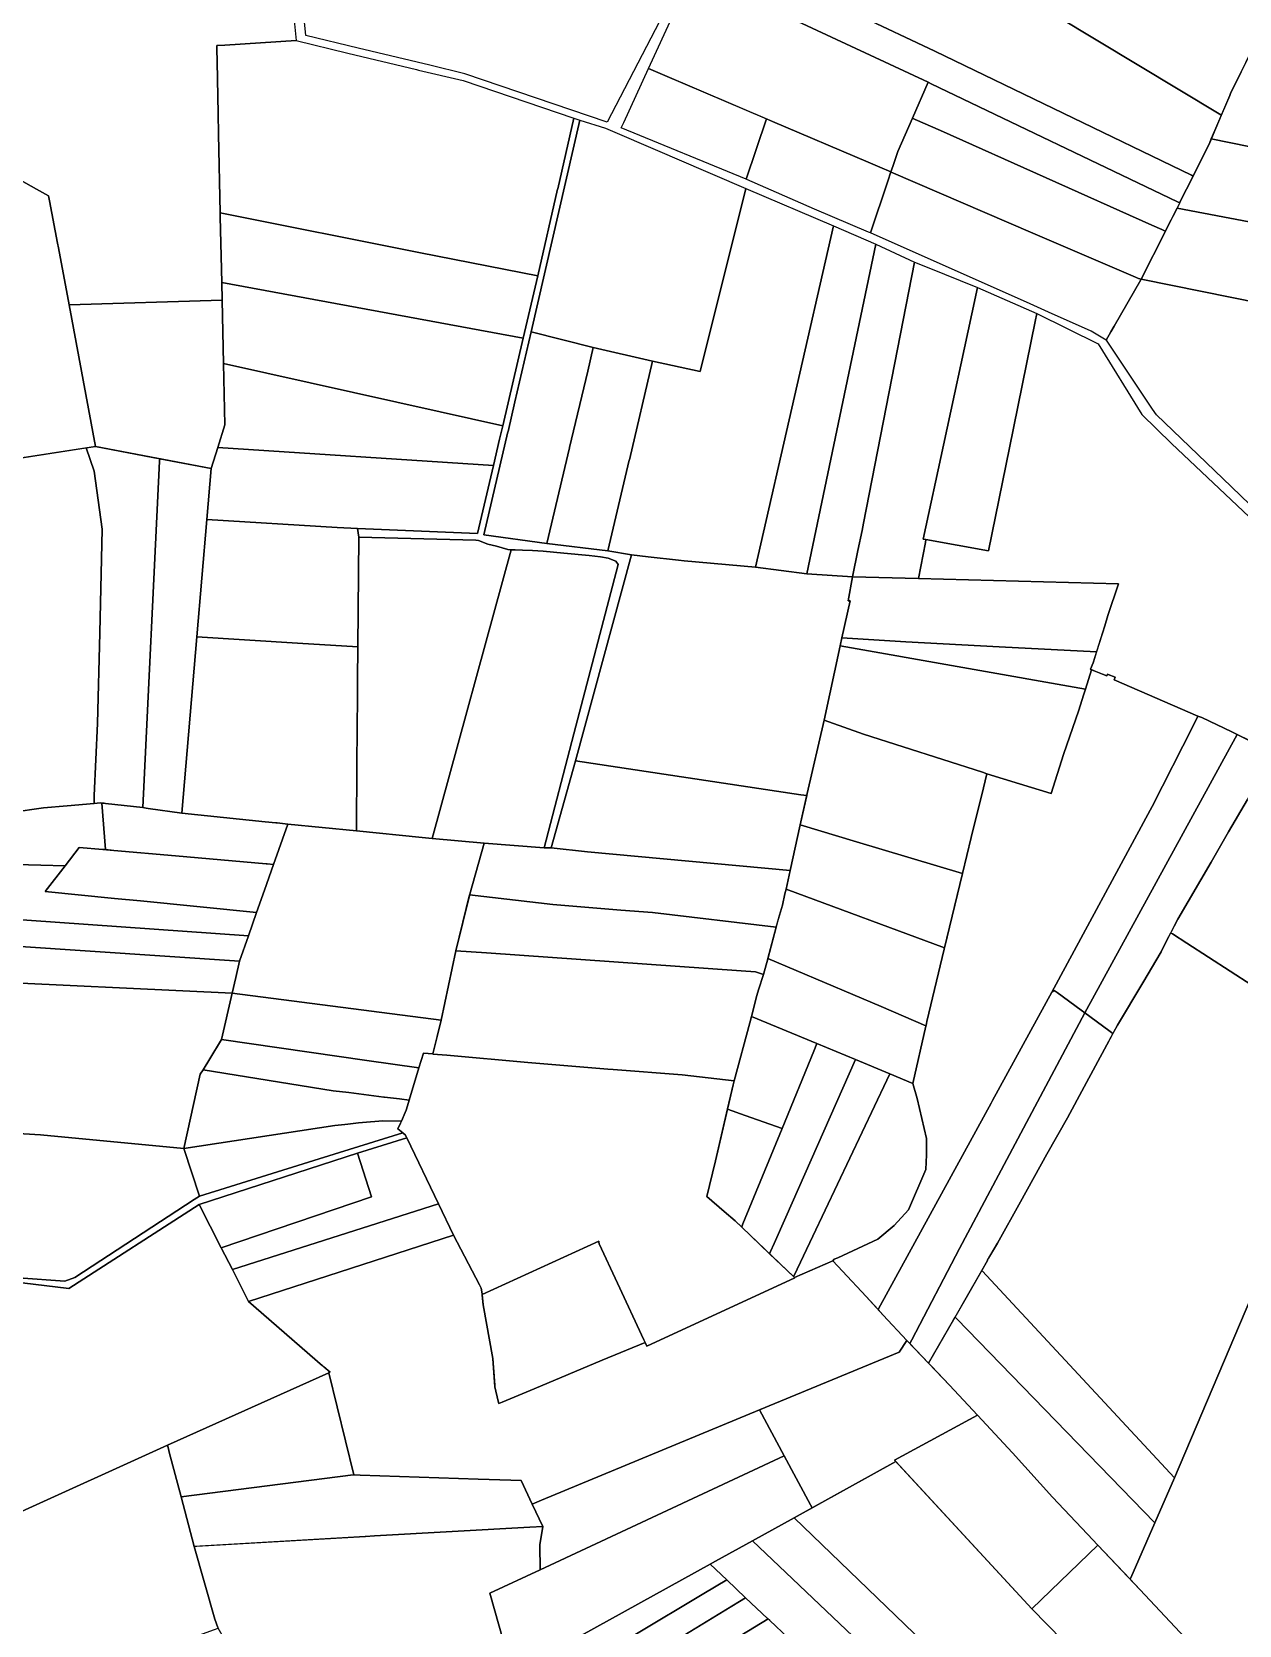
# Model space of a CAD drawing. Header units: metres. Extents: x 3 to 1005126, y 39 to 4383651.
# Drawn here: x 493945 to 494509, y 4369805 to 4370549 of the extents above; entities that cross this region are included whole.
import ezdxf

# ---------------------------------------------------------------- set-up
doc = ezdxf.new("R2010")
doc.units = ezdxf.units.M
doc.header["$MEASUREMENT"] = 0
doc.layers.add('TM_Llucmajor', color=7, linetype='Continuous')

msp = doc.modelspace()

# ---------------------------------------------------------------- linework, layer by layer
at = {"layer": 'TM_Llucmajor', "linetype": 'Continuous', "flags": 128}
for points in [[(494565.55, 4370643.2), (494505.31, 4370520.54), (494504.87, 4370519.58), (494500.92, 4370510.35), (494500.66, 4370510.51), (494423.32, 4370557.18), (494408.01, 4370566.42), (494406.96, 4370567.05), (494415.86, 4370579.84), (494425.65, 4370594.36), (494424.81, 4370595.15), (494375.58, 4370630.55), (494347.11, 4370649.17), (494344.16, 4370651.23), (494341.19, 4370653.29), (494342.27, 4370654.39), (494344.45, 4370656.6), (494393.58, 4370706.44), (494437.29, 4370690.37), (494446.74, 4370686.89), (494460.16, 4370681.96), (494502.23, 4370666.48), (494565.55, 4370643.2)], [(494481.63, 4370469.72), (494481.49, 4370469.46), (494480.45, 4370469.95), (494365.38, 4370525.09), (494363.88, 4370525.82), (494255.48, 4370576.42), (494256.35, 4370577.49), (494259.1, 4370580.93), (494264.72, 4370587.94), (494265.99, 4370587.17), (494331.45, 4370557.2), (494367.14, 4370540.37), (494486.98, 4370482.44), (494487.75, 4370481.89), (494481.63, 4370469.72)], [(494070.26, 4370575.94), (494122.25, 4370575.22), (494229.6, 4370573.74), (494248.71, 4370574.15), (494214.02, 4370507.12), (494147.4, 4370529.82), (494131.09, 4370533.72), (494097.55, 4370541.77), (494073.2, 4370547.62), (494070.26, 4370575.94)], [(494363.88, 4370525.82), (494356.56, 4370509.01), (494349.82, 4370493.53), (494347.75, 4370487.36), (494346.88, 4370484.79), (494346.58, 4370483.88), (494341.32, 4370486.14), (494335.91, 4370488.45), (494291.27, 4370507.48), (494239.76, 4370529.45), (494233.29, 4370532.2), (494245.27, 4370558.3), (494250.71, 4370570.16), (494251.04, 4370570.88), (494255.48, 4370576.42), (494363.88, 4370525.82)], [(494588.97, 4370532.55), (494590.46, 4370532.2), (494577.08, 4370487.53), (494575.78, 4370483.2), (494496.27, 4370499.37), (494498.33, 4370504.29), (494504.87, 4370519.58), (494505.31, 4370520.54), (494519.38, 4370549.19), (494520.24, 4370548.97), (494523.6, 4370548.17), (494588.97, 4370532.55)], [(494031.55, 4370541.2), (494031.51, 4370542.91), (494035.23, 4370543.15), (494068.56, 4370545.29), (494092.75, 4370539.46), (494124.85, 4370531.72), (494125.84, 4370531.48), (494146.73, 4370526.61), (494198.34, 4370508.97), (494190.83, 4370475.98), (494190.79, 4370475.82), (494181.49, 4370435.42), (494126.66, 4370446.12), (494033.13, 4370464.87), (494032.36, 4370501.55), (494032.36, 4370501.78), (494032.17, 4370511.01), (494031.67, 4370535.48), (494031.55, 4370541.2)], [(494278.94, 4370480.5), (494220.55, 4370504.44), (494221.33, 4370506.14), (494221.74, 4370507.03), (494233.29, 4370532.2), (494239.76, 4370529.45), (494288.38, 4370508.71), (494278.94, 4370480.5)], [(494480.45, 4370469.95), (494481.49, 4370469.46), (494474.89, 4370456.34), (494474.82, 4370456.2), (494474.08, 4370456.53), (494473.17, 4370456.94), (494468.42, 4370459.05), (494369.71, 4370503.27), (494357.87, 4370508.45), (494356.56, 4370509.01), (494363.88, 4370525.82), (494365.38, 4370525.09), (494480.45, 4370469.95)], [(494219.04, 4370300.47), (494218.05, 4370302.06), (494214.4, 4370303.35), (494210.84, 4370304), (494205.55, 4370304.71), (494193.65, 4370305.73), (494184.09, 4370306.71), (494179.08, 4370306.93), (494174.45, 4370307.13), (494167.47, 4370307.43), (494162.22, 4370308.97), (494158.23, 4370310.04), (494153.8, 4370311.64), (494152.61, 4370311.8), (494097.85, 4370313.25), (494097.25, 4370317.22), (494153.31, 4370314.92), (494160.78, 4370346.71), (494163.69, 4370359.08), (494165.16, 4370365.32), (494174.7, 4370406.25), (494181.49, 4370435.42), (494190.79, 4370475.82), (494190.83, 4370475.98), (494198.34, 4370508.97), (494201.19, 4370508.04), (494178.45, 4370409.14), (494170.84, 4370376.47), (494167.62, 4370362.64), (494167.58, 4370362.45), (494156.28, 4370314.35), (494185.81, 4370310.31), (494214.2, 4370306.81), (494225.38, 4370305), (494221.01, 4370288.95), (494199.18, 4370208.66), (494187.85, 4370168.08), (494184.58, 4370168.07), (494198.44, 4370221.36), (494219.04, 4370300.47)], [(494207.47, 4370401.82), (494178.45, 4370409.14), (494201.19, 4370508.04), (494213.15, 4370504.38), (494239.72, 4370492.93), (494246.43, 4370490.04), (494278.76, 4370476.11), (494257.4, 4370390.61), (494235.15, 4370395.55), (494207.47, 4370401.82)], [(494345.14, 4370479.62), (494337, 4370455.4), (494336.05, 4370455.81), (494310.85, 4370466.48), (494279.27, 4370480.35), (494278.94, 4370480.5), (494288.38, 4370508.71), (494291.27, 4370507.48), (494335.91, 4370488.45), (494341.32, 4370486.14), (494346.58, 4370483.88), (494345.14, 4370479.62)], [(494473.17, 4370456.94), (494474.08, 4370456.53), (494474.82, 4370456.2), (494463.54, 4370433.81), (494462.31, 4370434.06), (494460.85, 4370434.68), (494412.9, 4370455.33), (494346.74, 4370483.81), (494346.58, 4370483.88), (494346.88, 4370484.79), (494347.75, 4370487.36), (494349.82, 4370493.53), (494356.56, 4370509.01), (494357.87, 4370508.45), (494369.71, 4370503.27), (494468.42, 4370459.05), (494473.17, 4370456.94)], [(493895.93, 4370497.4), (493917.99, 4370492.22), (493947.25, 4370475.86), (493952.95, 4370472.66), (493953.36, 4370470.47), (493957.09, 4370450.63), (493957.51, 4370448.37), (493962.49, 4370421.82), (493974.91, 4370355.63), (493932.44, 4370349.07), (493916.81, 4370385.15), (493899.64, 4370424.77), (493897.78, 4370434.53), (493897.33, 4370436.86), (493895.93, 4370497.4)], [(494481.63, 4370469.72), (494487.75, 4370481.89), (494495.58, 4370497.72), (494496.27, 4370499.37), (494575.78, 4370483.2), (494649.43, 4370468.22), (494634.3, 4370438.86), (494633.75, 4370437.8), (494480.26, 4370467.01), (494481.49, 4370469.46), (494481.63, 4370469.72)], [(494462.31, 4370434.06), (494463.54, 4370433.81), (494463.41, 4370433.58), (494463.36, 4370433.49), (494450.89, 4370411.84), (494449.39, 4370409.24), (494447.13, 4370405.31), (494445.6, 4370406.23), (494440.06, 4370409.57), (494420.24, 4370418.38), (494411.59, 4370422.23), (494337, 4370455.4), (494345.14, 4370479.62), (494346.58, 4370483.88), (494346.74, 4370483.81), (494412.9, 4370455.33), (494460.85, 4370434.68), (494462.31, 4370434.06)], [(494225.38, 4370305), (494214.2, 4370306.81), (494224.26, 4370349.17), (494224.32, 4370349.41), (494235.15, 4370395.55), (494257.4, 4370390.61), (494278.76, 4370476.11), (494319.76, 4370458.67), (494283.23, 4370299.14), (494249.98, 4370302.17), (494247.34, 4370302.41), (494233.13, 4370304.08), (494225.38, 4370305)], [(494633.75, 4370437.8), (494624.97, 4370420.76), (494620.45, 4370412), (494615.84, 4370403.05), (494575.11, 4370411.27), (494463.54, 4370433.81), (494474.82, 4370456.2), (494474.89, 4370456.34), (494480.26, 4370467.01), (494633.75, 4370437.8)], [(494033.13, 4370464.87), (494126.66, 4370446.12), (494181.49, 4370435.42), (494174.7, 4370406.25), (494033.81, 4370432.29), (494033.17, 4370462.87), (494033.13, 4370464.87)], [(494307.25, 4370296.07), (494283.23, 4370299.14), (494319.76, 4370458.67), (494339.54, 4370450.21), (494307.25, 4370296.07)], [(494328.52, 4370294.7), (494307.25, 4370296.07), (494339.54, 4370450.21), (494357.6, 4370441.8), (494333.79, 4370319.82), (494333.07, 4370316.4), (494331.11, 4370307), (494328.52, 4370294.7)], [(494359.38, 4370293.89), (494328.52, 4370294.7), (494331.11, 4370307), (494333.07, 4370316.4), (494333.79, 4370319.82), (494357.6, 4370441.8), (494363.41, 4370439.45), (494387.08, 4370429.91), (494384.41, 4370417.58), (494371.15, 4370356.23), (494361.67, 4370312.35), (494362.91, 4370312.13), (494362.64, 4370310.72), (494359.38, 4370293.89)], [(494033.81, 4370432.29), (494174.7, 4370406.25), (494165.16, 4370365.32), (494135.95, 4370371.82), (494034.61, 4370394.41), (494033.98, 4370423.93), (494033.81, 4370432.29)], [(494362.91, 4370312.13), (494361.67, 4370312.35), (494371.15, 4370356.23), (494384.41, 4370417.58), (494387.08, 4370429.91), (494414.69, 4370417.76), (494413.92, 4370413.99), (494401.91, 4370355.04), (494392.09, 4370306.86), (494362.91, 4370312.13)], [(494577.72, 4370410.18), (494526.78, 4370316.58), (494501.66, 4370340.66), (494470.68, 4370370.35), (494468.82, 4370373.11), (494447.21, 4370405.26), (494447.13, 4370405.31), (494449.39, 4370409.24), (494450.89, 4370411.84), (494463.36, 4370433.49), (494463.41, 4370433.58), (494463.54, 4370433.81), (494575.11, 4370411.27), (494578, 4370410.69), (494577.72, 4370410.18)], [(493974.91, 4370355.63), (493962.49, 4370421.82), (494033.98, 4370423.93), (494034.61, 4370394.41), (494035.22, 4370365.77), (494031.98, 4370355.19), (494028.97, 4370345.25), (493974.91, 4370355.63)], [(494185.81, 4370310.31), (494156.28, 4370314.35), (494167.58, 4370362.45), (494167.62, 4370362.64), (494170.84, 4370376.47), (494178.45, 4370409.14), (494207.47, 4370401.82), (494204.86, 4370390.81), (494196.39, 4370355.1), (494196.37, 4370355.02), (494185.81, 4370310.31)], [(494214.2, 4370306.81), (494185.81, 4370310.31), (494196.37, 4370355.02), (494196.39, 4370355.1), (494204.86, 4370390.81), (494207.47, 4370401.82), (494235.15, 4370395.55), (494224.32, 4370349.41), (494224.26, 4370349.17), (494214.2, 4370306.81)], [(494160.78, 4370346.71), (494031.98, 4370355.19), (494035.22, 4370365.77), (494034.61, 4370394.41), (494135.95, 4370371.82), (494165.16, 4370365.32), (494163.69, 4370359.08), (494160.78, 4370346.71)], [(493996.9, 4370186.9), (493979.57, 4370188.8), (493977.05, 4370189.11), (493974.3, 4370188.74), (493974.3, 4370191.32), (493974.3, 4370192.51), (493975.82, 4370226.21), (493976.84, 4370268.53), (493978.01, 4370316.98), (493974.21, 4370344.12), (493970.45, 4370354.94), (493974.91, 4370355.63), (494004.87, 4370349.88), (494004.82, 4370348.71), (494004.56, 4370345.48), (493996.9, 4370186.9)], [(494087.77, 4370317.8), (494026.94, 4370321.52), (494028.97, 4370345.25), (494031.98, 4370355.19), (494160.78, 4370346.71), (494153.31, 4370314.92), (494097.25, 4370317.22), (494087.77, 4370317.8)], [(494004.82, 4370348.71), (494004.87, 4370349.88), (494028.97, 4370345.25), (494026.94, 4370321.52), (494022.24, 4370266.63), (494015.18, 4370184.19), (493999.49, 4370186.52), (493998.47, 4370186.67), (493996.9, 4370186.9), (494004.56, 4370345.48), (494004.82, 4370348.71)], [(494069.26, 4370263.76), (494022.24, 4370266.63), (494026.94, 4370321.52), (494087.77, 4370317.8), (494097.25, 4370317.22), (494097.85, 4370313.25), (494097.46, 4370262.03), (494069.26, 4370263.76)], [(494167.47, 4370307.43), (494169.12, 4370307.36), (494132.19, 4370172.49), (494127.46, 4370172.96), (494096.79, 4370176.01), (494097.03, 4370207.44), (494097.28, 4370239.29), (494097.34, 4370246.52), (494097.46, 4370262.03), (494097.85, 4370313.25), (494152.61, 4370311.8), (494153.8, 4370311.64), (494158.23, 4370310.04), (494162.22, 4370308.97), (494167.47, 4370307.43)], [(494169.12, 4370307.36), (494174.45, 4370307.13), (494179.08, 4370306.93), (494184.09, 4370306.71), (494193.65, 4370305.73), (494205.55, 4370304.71), (494210.84, 4370304), (494214.4, 4370303.35), (494218.05, 4370302.06), (494219.04, 4370300.47), (494198.44, 4370221.36), (494184.58, 4370168.07), (494156.46, 4370170.24), (494132.19, 4370172.49), (494169.12, 4370307.36)], [(494315.33, 4370227.79), (494307.43, 4370193.42), (494307.22, 4370192.5), (494304.51, 4370192.84), (494199.18, 4370208.66), (494221.01, 4370288.95), (494225.38, 4370305), (494233.13, 4370304.08), (494247.34, 4370302.41), (494249.98, 4370302.17), (494283.23, 4370299.14), (494307.25, 4370296.07), (494328.52, 4370294.7), (494326.61, 4370283.51), (494327.46, 4370283.46), (494323.65, 4370266.22), (494322.85, 4370262.39), (494315.33, 4370227.79)], [(494327.46, 4370283.46), (494326.61, 4370283.51), (494328.52, 4370294.7), (494359.38, 4370293.89), (494452.97, 4370291.43), (494447.92, 4370276.69), (494446.44, 4370271.88), (494442.65, 4370259.66), (494397.07, 4370262.03), (494353.53, 4370264.29), (494323.65, 4370266.22), (494327.46, 4370283.46)], [(494054.06, 4370180.26), (494015.18, 4370184.19), (494022.24, 4370266.63), (494069.26, 4370263.76), (494097.46, 4370262.03), (494097.34, 4370246.52), (494097.28, 4370239.29), (494097.03, 4370207.44), (494096.79, 4370176.01), (494064.65, 4370179.19), (494059.74, 4370179.69), (494059.17, 4370179.75), (494054.06, 4370180.26)], [(494323.65, 4370266.22), (494353.53, 4370264.29), (494397.07, 4370262.03), (494442.65, 4370259.66), (494441.07, 4370254.56), (494439.86, 4370251.49), (494440.35, 4370251.29), (494437.46, 4370242.18), (494322.85, 4370262.39), (494323.65, 4370266.22)], [(494322.85, 4370262.39), (494437.46, 4370242.18), (494436.6, 4370239.46), (494434.35, 4370232.37), (494427.16, 4370211.7), (494421.49, 4370193.38), (494406.66, 4370197.97), (494391.34, 4370202.72), (494389.27, 4370203.44), (494333.69, 4370221.14), (494317.54, 4370226.89), (494315.33, 4370227.79), (494322.85, 4370262.39)], [(494321.71, 4369976.48), (494340.41, 4369985.21), (494348.14, 4369991.64), (494354.77, 4369998.97), (494362.86, 4370017.7), (494363.19, 4370024.55), (494363.18, 4370032.22), (494358.82, 4370050.92), (494356.82, 4370057.97), (494362.85, 4370084.71), (494362.95, 4370085.12), (494363.39, 4370086.92), (494371.5, 4370120.74), (494379.98, 4370156.12), (494384.05, 4370172.82), (494389.74, 4370196.16), (494391.34, 4370202.72), (494406.66, 4370197.97), (494421.49, 4370193.38), (494427.16, 4370211.7), (494434.35, 4370232.37), (494436.6, 4370239.46), (494437.46, 4370242.18), (494440.35, 4370251.29), (494441.55, 4370250.82), (494445.47, 4370249.28), (494447.52, 4370248.47), (494447.79, 4370249.15), (494448.02, 4370249.07), (494451.41, 4370247.84), (494450.86, 4370246.62), (494490.04, 4370229.53), (494487.73, 4370225.01), (494468.57, 4370187.4), (494467.68, 4370185.66), (494421.7, 4370100.57), (494393.99, 4370049.97), (494393.33, 4370048.76), (494341.72, 4369954.3), (494340.62, 4369952.26), (494334.91, 4369958.39), (494323.91, 4369970.24), (494319.4, 4369975.09), (494320, 4369975.78), (494321.71, 4369976.48)], [(494505.87, 4370222.28), (494508.31, 4370221.05), (494437.2, 4370090.98), (494435.5, 4370092.24), (494424.16, 4370100.44), (494422.9, 4370101.35), (494421.7, 4370100.57), (494467.68, 4370185.66), (494468.57, 4370187.4), (494487.73, 4370225.01), (494490.04, 4370229.53), (494491.81, 4370229.01), (494505.87, 4370222.28)], [(494315.33, 4370227.79), (494317.54, 4370226.89), (494333.69, 4370221.14), (494389.27, 4370203.44), (494391.34, 4370202.72), (494389.74, 4370196.16), (494384.05, 4370172.82), (494379.98, 4370156.12), (494330.45, 4370170.92), (494304.07, 4370178.81), (494307.43, 4370193.42), (494315.33, 4370227.79)], [(494475.47, 4370124.86), (494472.88, 4370119.51), (494464.23, 4370105.05), (494452.37, 4370085.24), (494450.24, 4370081.26), (494448.31, 4370082.72), (494437.2, 4370090.98), (494508.31, 4370221.05), (494511.2, 4370219.6), (494516.53, 4370216.92), (494517.2, 4370216.32), (494518.22, 4370215.15), (494519.09, 4370213.86), (494519.66, 4370212.73), (494520.42, 4370209.51), (494520.57, 4370206.94), (494520.28, 4370206.06), (494518.21, 4370200.7), (494513.17, 4370190.65), (494504.3, 4370175.55), (494496.16, 4370161.37), (494480.6, 4370134.67), (494475.47, 4370124.86)], [(494204.7, 4370166.21), (494187.85, 4370168.08), (494199.18, 4370208.66), (494304.51, 4370192.84), (494307.22, 4370192.5), (494304.07, 4370178.81), (494299.46, 4370157.54), (494204.7, 4370166.21)], [(493909.61, 4370179.27), (493909.96, 4370179.35), (493935.47, 4370184.56), (493950.49, 4370186.77), (493961.54, 4370187.68), (493974.3, 4370188.74), (493977.05, 4370189.11), (493978.91, 4370188.88), (493977.78, 4370188.91), (493979.53, 4370167.21), (493978.27, 4370167.32), (493967.29, 4370168.24), (493960.68, 4370159.68), (493949.3, 4370159.97), (493867.47, 4370162.13), (493867.86, 4370169.45), (493867.94, 4370172.15), (493867.97, 4370173.21), (493902.4, 4370177.57), (493909.41, 4370178.46), (493909.61, 4370179.27)], [(493979.57, 4370188.8), (493996.9, 4370186.9), (493998.47, 4370186.67), (493999.49, 4370186.52), (494015.18, 4370184.19), (494054.06, 4370180.26), (494059.17, 4370179.75), (494059.74, 4370179.69), (494064.65, 4370179.19), (494058.01, 4370160.27), (494055.09, 4370160.52), (494054.9, 4370160.54), (494054.65, 4370160.56), (494012.2, 4370164.33), (493983.48, 4370166.88), (493979.53, 4370167.21), (493977.78, 4370188.91), (493978.91, 4370188.88), (493979.57, 4370188.8)], [(494136.33, 4370087.56), (494038.73, 4370100.15), (494040.4, 4370107.46), (494042.17, 4370115.13), (494046.32, 4370126.98), (494050.14, 4370137.83), (494053.82, 4370148.35), (494058.01, 4370160.27), (494064.65, 4370179.19), (494096.79, 4370176.01), (494127.46, 4370172.96), (494132.19, 4370172.49), (494156.46, 4370170.24), (494149.78, 4370146.45), (494143.23, 4370119.98), (494136.33, 4370087.56)], [(494371.66, 4370121.4), (494297.54, 4370148.72), (494299.46, 4370157.54), (494304.07, 4370178.81), (494330.45, 4370170.92), (494379.98, 4370156.12), (494371.66, 4370121.4)], [(494149.78, 4370146.45), (494156.46, 4370170.24), (494184.58, 4370168.07), (494187.85, 4370168.08), (494204.7, 4370166.21), (494299.46, 4370157.54), (494297.54, 4370148.72), (494296.97, 4370146.57), (494295.81, 4370141.32), (494294.47, 4370136.57), (494293.59, 4370133.48), (494292.91, 4370131.07), (494235.14, 4370137.77), (494220.29, 4370138.97), (494188.56, 4370141.52), (494149.67, 4370146.03), (494149.78, 4370146.45)], [(493867.47, 4370162.13), (493949.3, 4370159.97), (493960.68, 4370159.68), (493951.38, 4370147.64), (493983.74, 4370144.43), (493995.87, 4370143.23), (494050.14, 4370137.83), (494046.32, 4370126.98), (493867.72, 4370139.57), (493867.47, 4370162.13)], [(493983.74, 4370144.43), (493951.38, 4370147.64), (493960.68, 4370159.68), (493967.29, 4370168.24), (493978.27, 4370167.32), (493983.48, 4370166.88), (494012.2, 4370164.33), (494054.65, 4370160.56), (494054.9, 4370160.54), (494055.09, 4370160.52), (494058.01, 4370160.27), (494053.82, 4370148.35), (494050.14, 4370137.83), (493995.87, 4370143.23), (493983.74, 4370144.43)], [(494296.97, 4370146.57), (494297.54, 4370148.72), (494371.66, 4370121.4), (494371.5, 4370120.74), (494363.39, 4370086.92), (494362.95, 4370085.12), (494362.89, 4370084.88), (494342.02, 4370093.89), (494289.01, 4370116.32), (494292.91, 4370131.07), (494294.47, 4370136.57), (494295.81, 4370141.32), (494296.97, 4370146.57)], [(494042.17, 4370115.13), (493867.47, 4370126.74), (493867.72, 4370139.57), (494046.32, 4370126.98), (494042.17, 4370115.13)], [(494292.91, 4370131.07), (494288.96, 4370116.13), (494287.06, 4370108.94), (494283.29, 4370110.15), (494276.57, 4370110.62), (494157.58, 4370118.97), (494143.23, 4370119.98), (494149.67, 4370146.03), (494188.56, 4370141.52), (494220.29, 4370138.97), (494235.14, 4370137.77), (494292.91, 4370131.07)], [(493867.09, 4370087.9), (493867.47, 4370126.74), (494042.17, 4370115.13), (494040.4, 4370107.46), (494038.73, 4370100.15), (493913.48, 4370106.1), (493915.68, 4370087.88), (493889.77, 4370087.9), (493867.09, 4370087.9)], [(494391.66, 4369975.28), (494391.74, 4369975.44), (494396.33, 4369983.4), (494407.05, 4370002.7), (494419.39, 4370024.93), (494429.1, 4370041.93), (494436.83, 4370056.31), (494447.43, 4370076.04), (494452.37, 4370085.24), (494464.23, 4370105.05), (494472.88, 4370119.51), (494475.47, 4370124.86), (494477.28, 4370128.33), (494477.41, 4370128.24), (494478.1, 4370127.8), (494484.76, 4370123.5), (494565.85, 4370071.14), (494540.82, 4370014.65), (494517.39, 4369963.88), (494479.1, 4369873.7), (494389.12, 4369970.47), (494388.99, 4369970.59), (494391.66, 4369975.28)], [(494216.72, 4370064.5), (494214.22, 4370064.7), (494176.84, 4370067.79), (494139, 4370071.15), (494132.45, 4370071.66), (494136.33, 4370087.56), (494143.23, 4370119.98), (494157.58, 4370118.97), (494276.57, 4370110.62), (494283.29, 4370110.15), (494287.06, 4370108.94), (494284.73, 4370101.64), (494283.92, 4370099.11), (494281.32, 4370089.3), (494280.58, 4370086.34), (494273.27, 4370059.21), (494248.94, 4370061.93), (494216.72, 4370064.5)], [(494287.06, 4370108.94), (494288.96, 4370116.13), (494289.01, 4370116.32), (494342.02, 4370093.89), (494362.89, 4370084.88), (494362.85, 4370084.71), (494356.82, 4370057.97), (494345.99, 4370062.41), (494329.93, 4370069.1), (494311.97, 4370076.56), (494281.32, 4370089.3), (494283.92, 4370099.11), (494284.73, 4370101.64), (494287.06, 4370108.94)], [(493949.17, 4370034.03), (493925.76, 4370035.36), (493915.68, 4370087.88), (493913.48, 4370106.1), (494038.73, 4370100.15), (494033.74, 4370078.49), (494028.24, 4370069.52), (494025.09, 4370064.38), (494023.81, 4370062.3), (494016.17, 4370027.56), (493949.17, 4370034.03)], [(494126, 4370065.21), (494101.57, 4370068.72), (494033.74, 4370078.49), (494038.73, 4370100.15), (494136.33, 4370087.56), (494132.46, 4370071.73), (494128.1, 4370072.12), (494126, 4370065.21)], [(494356.28, 4369938.17), (494355.37, 4369936.44), (494353.98, 4369937.88), (494342.95, 4369949.75), (494340.62, 4369952.26), (494341.72, 4369954.3), (494393.33, 4370048.76), (494393.99, 4370049.97), (494421.7, 4370100.57), (494422.9, 4370101.35), (494424.16, 4370100.44), (494435.5, 4370092.24), (494437.2, 4370090.98), (494378.53, 4369980.87), (494356.28, 4369938.17)], [(494272.83, 4370057.3), (494273.27, 4370059.21), (494280.58, 4370086.34), (494281.32, 4370089.3), (494311.97, 4370076.56), (494310.52, 4370072.99), (494295.78, 4370036.87), (494278.49, 4370043.06), (494270.22, 4370046.02), (494270.19, 4370046.03), (494272.83, 4370057.3)], [(494364.12, 4369927.3), (494355.37, 4369936.44), (494356.28, 4369938.17), (494378.53, 4369980.87), (494437.2, 4370090.98), (494448.31, 4370082.72), (494450.24, 4370081.26), (494447.43, 4370076.04), (494436.83, 4370056.31), (494429.1, 4370041.93), (494419.39, 4370024.93), (494407.05, 4370002.7), (494396.33, 4369983.4), (494392.21, 4369976.25), (494391.74, 4369975.44), (494391.66, 4369975.28), (494381.67, 4369957.71), (494375.77, 4369947.49), (494364.12, 4369927.3)], [(494121.43, 4370050.16), (494116.86, 4370050.73), (494114.05, 4370051.08), (494109.91, 4370051.59), (494109.62, 4370051.63), (494093.25, 4370053.66), (494085.96, 4370054.57), (494025.09, 4370064.38), (494028.24, 4370069.52), (494033.74, 4370078.49), (494101.57, 4370068.72), (494126, 4370065.21), (494121.43, 4370050.16)], [(494214.22, 4370064.7), (494216.72, 4370064.5), (494248.94, 4370061.93), (494273.27, 4370059.21), (494272.83, 4370057.3), (494264.51, 4370021.79), (494261.79, 4370010.22), (494260.49, 4370005.11), (494268.58, 4369998.19), (494273.74, 4369993.79), (494301.43, 4369967.34), (494301.62, 4369967.16), (494232.52, 4369935.17), (494231.68, 4369936.97), (494231.15, 4369938.11), (494218.78, 4369964.58), (494210.19, 4369982.95), (494210.11, 4369983.75), (494210.06, 4369984.3), (494209.98, 4369984.27), (494155.57, 4369959.35), (494155.51, 4369959.32), (494155.46, 4369959.73), (494155.12, 4369962.34), (494154.34, 4369963.84), (494142.16, 4369987.14), (494135.13, 4370001.74), (494120.31, 4370032.49), (494119.74, 4370033.66), (494119.7, 4370033.85), (494118.4, 4370034.92), (494116.11, 4370036.79), (494117.45, 4370039.35), (494117.87, 4370040.37), (494119.53, 4370044.38), (494119.95, 4370045.42), (494120.15, 4370045.93), (494121.43, 4370050.16), (494126, 4370065.21), (494128.1, 4370072.12), (494132.46, 4370071.73), (494132.45, 4370071.66), (494139, 4370071.15), (494176.84, 4370067.79), (494214.22, 4370064.7)], [(494289.86, 4369978.4), (494276.74, 4369990.93), (494276.97, 4369991.46), (494277.37, 4369992.4), (494295.78, 4370036.87), (494310.52, 4370072.99), (494311.97, 4370076.56), (494329.93, 4370069.1), (494297.48, 4369995.52), (494292.04, 4369983.2), (494290.35, 4369979.37), (494289.99, 4369978.66), (494289.86, 4369978.4)], [(494117.87, 4370040.37), (494109.16, 4370040.52), (494099.62, 4370039.78), (494097.72, 4370039.54), (494092.75, 4370038.9), (494091.35, 4370038.75), (494086.71, 4370038.27), (494016.17, 4370027.56), (494023.81, 4370062.3), (494025.09, 4370064.38), (494085.96, 4370054.57), (494093.25, 4370053.66), (494109.62, 4370051.63), (494109.91, 4370051.59), (494114.05, 4370051.08), (494116.86, 4370050.73), (494121.43, 4370050.16), (494120.15, 4370045.93), (494119.95, 4370045.42), (494119.53, 4370044.38), (494117.87, 4370040.37)], [(494300.8, 4369967.94), (494289.86, 4369978.4), (494289.99, 4369978.66), (494290.35, 4369979.37), (494292.04, 4369983.2), (494297.48, 4369995.52), (494329.93, 4370069.1), (494345.99, 4370062.41), (494344.58, 4370059.44), (494310.12, 4369986.66), (494301.36, 4369968.18), (494300.87, 4369967.97), (494300.8, 4369967.94)], [(494300.87, 4369967.97), (494301.36, 4369968.18), (494310.12, 4369986.66), (494344.58, 4370059.44), (494345.99, 4370062.41), (494356.82, 4370057.97), (494358.82, 4370050.92), (494363.18, 4370032.22), (494363.19, 4370024.55), (494362.86, 4370017.7), (494354.77, 4369998.97), (494348.14, 4369991.64), (494340.41, 4369985.21), (494321.71, 4369976.48), (494320, 4369975.78), (494319.4, 4369975.09), (494301.45, 4369967.34), (494301.43, 4369967.34), (494300.8, 4369967.94), (494300.87, 4369967.97)], [(494264.51, 4370021.79), (494270.19, 4370046.03), (494270.22, 4370046.02), (494278.49, 4370043.06), (494295.78, 4370036.87), (494277.37, 4369992.4), (494276.97, 4369991.46), (494276.74, 4369990.93), (494273.74, 4369993.79), (494268.58, 4369998.19), (494260.49, 4370005.11), (494261.79, 4370010.22), (494264.51, 4370021.79)], [(493949.17, 4370034.03), (494016.17, 4370027.56), (494023.41, 4370005.27), (494021, 4370003.7), (493965.15, 4369967.36), (493960.44, 4369965.65), (493938.84, 4369967.2), (493931.59, 4370004.96), (493925.76, 4370035.36), (493949.17, 4370034.03)], [(494118.4, 4370034.92), (494088.83, 4370025.68), (494023.41, 4370005.27), (494016.17, 4370027.56), (494086.71, 4370038.27), (494091.35, 4370038.75), (494092.75, 4370038.9), (494097.72, 4370039.54), (494099.62, 4370039.78), (494109.16, 4370040.52), (494117.87, 4370040.37), (494117.45, 4370039.35), (494116.11, 4370036.79), (494118.4, 4370034.92)], [(494135.13, 4370001.74), (494038.83, 4369971.07), (494033.63, 4369981.19), (494103.82, 4370004.99), (494097.23, 4370025.44), (494120.31, 4370032.49), (494135.13, 4370001.74)], [(494033.63, 4369981.19), (494023.27, 4370001.45), (494097.23, 4370025.44), (494103.82, 4370004.99), (494033.63, 4369981.19)], [(493918.57, 4369967.43), (493962.35, 4369962.21), (494023.27, 4370001.45), (494033.63, 4369981.19), (494038.83, 4369971.07), (494046.36, 4369956.02), (494080.95, 4369926.04), (494081.01, 4369925.99), (494081.58, 4369925.51), (494084.46, 4369923.06), (494084.36, 4369923.02), (494083.9, 4369922.81), (494008.47, 4369888.94), (493936.83, 4369856.32), (493936.18, 4369860.27), (493936.12, 4369860.97), (493934.46, 4369880.71), (493925.16, 4369929.14), (493918.57, 4369967.43)], [(494142.16, 4369987.14), (494046.36, 4369956.02), (494038.83, 4369971.07), (494135.13, 4370001.74), (494142.16, 4369987.14)], [(494301.43, 4369967.34), (494301.45, 4369967.34), (494319.4, 4369975.09), (494323.91, 4369970.24), (494334.91, 4369958.39), (494342.95, 4369949.75), (494353.98, 4369937.88), (494350.38, 4369932.46), (494285.06, 4369905.45), (494183.34, 4369863.17), (494178.96, 4369861.35), (494173.72, 4369872.35), (494168.92, 4369872.51), (494153.62, 4369873.04), (494098.53, 4369874.93), (494095.6, 4369875.03), (494083.9, 4369922.81), (494084.36, 4369923.02), (494084.46, 4369923.06), (494081.58, 4369925.51), (494081.01, 4369925.99), (494080.95, 4369926.04), (494046.36, 4369956.02), (494142.16, 4369987.14), (494154.34, 4369963.84), (494155.12, 4369962.34), (494155.46, 4369959.73), (494155.51, 4369959.32), (494155.57, 4369959.35), (494155.97, 4369954.56), (494160.57, 4369929.5), (494161.43, 4369916.98), (494161.44, 4369916.85), (494161.49, 4369916.19), (494163.06, 4369909.44), (494163.3, 4369908.34), (494164.93, 4369909.03), (494179.89, 4369915.32), (494211.62, 4369928.68), (494231.64, 4369936.95), (494231.68, 4369936.97), (494232.52, 4369935.17), (494301.62, 4369967.16), (494301.43, 4369967.34)], [(494231.15, 4369938.11), (494231.68, 4369936.97), (494231.64, 4369936.95), (494211.62, 4369928.68), (494179.89, 4369915.32), (494164.93, 4369909.03), (494163.3, 4369908.34), (494163.06, 4369909.44), (494161.49, 4369916.19), (494160.57, 4369929.5), (494155.97, 4369954.56), (494155.6, 4369959.05), (494155.57, 4369959.35), (494209.98, 4369984.27), (494210.06, 4369984.3), (494210.11, 4369983.75), (494210.19, 4369982.95), (494218.78, 4369964.58), (494231.15, 4369938.11)], [(494389.12, 4369970.47), (494479.1, 4369873.7), (494469.89, 4369852.7), (494377.19, 4369948.12), (494376.51, 4369948.76), (494381.67, 4369957.71), (494388.99, 4369970.59), (494389.12, 4369970.47)], [(494582.77, 4369876.29), (494580.85, 4369872.26), (494577.99, 4369866.25), (494577.95, 4369866.16), (494575.93, 4369861.91), (494571.48, 4369853.54), (494567.62, 4369846.68), (494524.19, 4369758.63), (494522.86, 4369755.94), (494522.34, 4369756.52), (494506.45, 4369774.09), (494508.85, 4369775.72), (494506.16, 4369778.15), (494504.07, 4369776.72), (494486.31, 4369796.34), (494462.86, 4369821.54), (494458.31, 4369826.36), (494458.6, 4369826.95), (494469.89, 4369852.7), (494479.1, 4369873.7), (494517.39, 4369963.88), (494574.34, 4369927.03), (494602.47, 4369907.75), (494582.77, 4369876.29)], [(494458.6, 4369826.95), (494458.31, 4369826.36), (494443.27, 4369842.27), (494438.47, 4369847.34), (494422.12, 4369864.59), (494403.32, 4369885.31), (494387.06, 4369903), (494373.95, 4369917.04), (494365.45, 4369925.91), (494364.12, 4369927.3), (494375.77, 4369947.49), (494376.51, 4369948.76), (494377.19, 4369948.12), (494469.89, 4369852.7), (494458.6, 4369826.95)], [(494387.06, 4369903), (494348.24, 4369881.91), (494348.8, 4369881.3), (494309.74, 4369859.66), (494309.01, 4369861.01), (494296.65, 4369883.94), (494285.06, 4369905.45), (494350.38, 4369932.46), (494353.98, 4369937.88), (494364.12, 4369927.3), (494373.95, 4369917.04), (494387.06, 4369903)], [(494008.93, 4369887.18), (494008.47, 4369888.94), (494083.9, 4369922.81), (494095.6, 4369875.03), (494095.52, 4369875.03), (494095.3, 4369875.04), (494014.81, 4369864.85), (494009.31, 4369885.74), (494008.93, 4369887.18)], [(494183.95, 4369850.89), (494178.96, 4369861.35), (494183.34, 4369863.17), (494285.06, 4369905.45), (494296.65, 4369883.94), (494185.04, 4369831.85), (494182.57, 4369830.7), (494182.42, 4369842.32), (494183.95, 4369850.89)], [(494443.27, 4369842.27), (494412.37, 4369812.44), (494348.24, 4369881.91), (494387.06, 4369903), (494403.32, 4369885.31), (494422.12, 4369864.59), (494438.47, 4369847.34), (494443.27, 4369842.27)], [(494032.04, 4369803.73), (494032.14, 4369803.37), (494031.94, 4369803.29), (494030.37, 4369802.72), (493929.3, 4369766.05), (493921.53, 4369762.86), (493936.29, 4369853.05), (493936.83, 4369856.32), (494008.47, 4369888.94), (494008.93, 4369887.18), (494009.31, 4369885.74), (494014.81, 4369864.85), (494020.92, 4369841.62), (494030.65, 4369807.56), (494032.04, 4369803.73)], [(494188.54, 4369792.63), (494183.86, 4369790.05), (494169.74, 4369782.27), (494169.55, 4369782.94), (494159.17, 4369819.79), (494182.57, 4369830.7), (494185.04, 4369831.85), (494296.65, 4369883.94), (494309.01, 4369861.01), (494309.74, 4369859.66), (494301.39, 4369855.03), (494281.79, 4369844.19), (494264.62, 4369834.7), (494262.11, 4369833.31), (494188.54, 4369792.63)], [(494348.8, 4369881.3), (494412.37, 4369812.44), (494434.2, 4369790.11), (494470.07, 4369753.45), (494450.11, 4369741.54), (494429.88, 4369730.4), (494402.26, 4369757.64), (494400.44, 4369759.43), (494301.38, 4369855.03), (494348.8, 4369881.3)], [(494020.92, 4369841.62), (494014.81, 4369864.85), (494095.3, 4369875.04), (494095.52, 4369875.03), (494095.6, 4369875.03), (494098.53, 4369874.93), (494153.62, 4369873.04), (494168.92, 4369872.51), (494173.72, 4369872.35), (494178.96, 4369861.35), (494183.95, 4369850.89), (494177.82, 4369850.55), (494105.17, 4369846.56), (494101.06, 4369846.33), (494100.9, 4369846.32), (494020.92, 4369841.62)], [(494169.74, 4369782.27), (494104.27, 4369746.2), (494102.72, 4369746.44), (494074.45, 4369730.26), (494038.92, 4369791.71), (494032.17, 4369803.38), (494032.14, 4369803.37), (494032.04, 4369803.73), (494030.65, 4369807.56), (494020.92, 4369841.62), (494022.18, 4369841.7), (494100.9, 4369846.32), (494101.06, 4369846.33), (494105.17, 4369846.56), (494177.82, 4369850.55), (494183.95, 4369850.89), (494182.42, 4369842.32), (494182.57, 4369830.7), (494159.17, 4369819.79), (494169.55, 4369782.94), (494169.74, 4369782.27)], [(494301.39, 4369855.03), (494400.44, 4369759.43), (494402.26, 4369757.64), (494429.88, 4369730.4), (494413.21, 4369722.45), (494411.22, 4369721.43), (494373, 4369757.68), (494366.33, 4369764.01), (494281.79, 4369844.19), (494301.39, 4369855.03)], [(494390.12, 4369713.62), (494385.78, 4369717.6), (494345.98, 4369754.04), (494338.1, 4369761.49), (494321.24, 4369777.42), (494301.22, 4369796.35), (494298.57, 4369798.85), (494290.02, 4369806.93), (494288.93, 4369807.96), (494278.66, 4369817.67), (494269.86, 4369825.99), (494262.11, 4369833.31), (494264.62, 4369834.7), (494281.79, 4369844.19), (494366.33, 4369764.01), (494373, 4369757.68), (494411.22, 4369721.43), (494393.48, 4369712.25), (494392.21, 4369711.71), (494390.55, 4369713.22), (494390.12, 4369713.62)], [(494504.07, 4369776.72), (494470.07, 4369753.45), (494434.2, 4369790.11), (494412.37, 4369812.44), (494443.27, 4369842.27), (494462.86, 4369821.54), (494486.31, 4369796.34), (494504.07, 4369776.72)], [(494188.54, 4369792.63), (494262.11, 4369833.31), (494269.86, 4369825.99), (494259.18, 4369819.62), (494226.92, 4369800.38), (494203.87, 4369786.62), (494192.89, 4369780.07), (494189.1, 4369777.81), (494183.86, 4369790.05), (494188.54, 4369792.63)], [(494278.66, 4369817.67), (494194.13, 4369766.03), (494193.4, 4369767.73), (494189.1, 4369777.81), (494192.89, 4369780.07), (494203.87, 4369786.62), (494226.92, 4369800.38), (494259.18, 4369819.62), (494269.86, 4369825.99), (494278.66, 4369817.67)], [(494196.34, 4369740.86), (494197.43, 4369739.13), (494170.97, 4369722.32), (494169.77, 4369723.92), (494165.49, 4369729.63), (494156.3, 4369741.88), (494155.77, 4369742.59), (494186.9, 4369761.61), (494278.66, 4369817.67), (494288.93, 4369807.96), (494289.13, 4369807.77), (494194.89, 4369750.26), (494191.92, 4369748.44), (494191.89, 4369748.43), (494192.55, 4369747.34), (494196.34, 4369740.86)], [(494192.55, 4369747.34), (494191.89, 4369748.43), (494191.92, 4369748.44), (494194.89, 4369750.26), (494289.13, 4369807.77), (494290.02, 4369806.93), (494298.57, 4369798.85), (494199.48, 4369735.92), (494196.34, 4369740.86), (494192.55, 4369747.34)]]:
    msp.add_lwpolyline(points, close=True, dxfattribs=at)
for points in [[(494423.32, 4370557.18), (494500.66, 4370510.51), (494500.66, 4370510.51), (494500.92, 4370510.35), (494498.33, 4370504.29), (494495.58, 4370497.72), (494487.75, 4370481.89), (494486.98, 4370482.44), (494367.14, 4370540.37), (494331.45, 4370557.2)], [(494067.75, 4370554.7), (494068.56, 4370545.29), (494035.23, 4370543.15), (494031.51, 4370542.91), (494031.55, 4370541.2), (494031.67, 4370535.48), (494032.17, 4370511.01), (494032.36, 4370501.78), (494032.36, 4370501.55), (494033.13, 4370464.87), (494033.17, 4370462.87), (494033.81, 4370432.29), (494033.98, 4370423.93), (493962.49, 4370421.82), (493957.51, 4370448.37), (493957.09, 4370450.63), (493953.36, 4370470.47), (493952.95, 4370472.66), (493947.25, 4370475.86), (493917.99, 4370492.22), (493895.93, 4370497.4), (493878.6, 4370501.47), (493881.11, 4370545.63), (493881.34, 4370549.73)], [(494516.53, 4370216.92), (494505.87, 4370222.28), (494505.87, 4370222.28), (494491.81, 4370229.01), (494490.04, 4370229.53), (494450.86, 4370246.62), (494451.41, 4370247.84), (494448.02, 4370249.07), (494447.79, 4370249.15), (494447.52, 4370248.47), (494445.47, 4370249.28), (494441.55, 4370250.82), (494439.86, 4370251.49), (494441.07, 4370254.56), (494446.44, 4370271.88), (494447.92, 4370276.69), (494452.97, 4370291.43), (494359.38, 4370293.89), (494362.64, 4370310.72), (494362.91, 4370312.13), (494392.09, 4370306.86), (494401.91, 4370355.04), (494413.92, 4370413.99), (494414.69, 4370417.76), (494443.34, 4370403.55), (494463.85, 4370370.63), (494477.62, 4370356.96), (494516.79, 4370320.14)], [(493932.44, 4370349.07), (493970.45, 4370354.94), (493974.21, 4370344.12), (493978.01, 4370316.98), (493976.84, 4370268.53), (493975.82, 4370226.21), (493974.3, 4370192.51), (493974.3, 4370191.32), (493974.3, 4370188.74), (493961.54, 4370187.68), (493950.49, 4370186.77), (493935.47, 4370184.56)], [(494565.85, 4370071.14), (494484.76, 4370123.5), (494478.1, 4370127.8), (494477.41, 4370128.24), (494477.41, 4370128.24), (494477.28, 4370128.33), (494480.6, 4370134.67), (494496.16, 4370161.37), (494504.3, 4370175.55), (494513.17, 4370190.65)], [(493938.84, 4369967.2), (493960.44, 4369965.65), (493965.15, 4369967.36), (494021, 4370003.7), (494023.41, 4370005.27), (494088.83, 4370025.68), (494118.4, 4370034.92), (494119.7, 4370033.85), (494119.74, 4370033.66), (494120.31, 4370032.49), (494120.31, 4370032.49), (494097.23, 4370025.44), (494023.27, 4370001.45), (493962.35, 4369962.21), (493918.57, 4369967.43)]]:
    msp.add_lwpolyline(points, dxfattribs=at)

doc.saveas('drawing.dxf')
